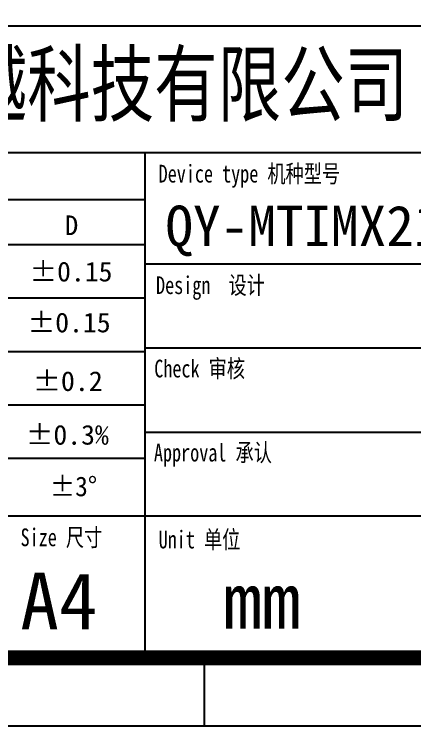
# Model space of a CAD drawing. Extents: x 379 to 488, y 250 to 334.
# Drawn here: x 453.63 to 464.47, y 250.15 to 269.42 of the extents above; entities that cross this region are included whole.
import ezdxf

# ---------------------------------------------------------------- set-up
doc = ezdxf.new("R2010")
doc.units = 0
doc.header["$LTSCALE"] = 23.1
doc.header["$MEASUREMENT"] = 0
doc.layers.get('0').update_dxf_attribs({"linetype": 'CONTINUOUS'})
doc.layers.add('3_SOLID_GEOM', color=7, linetype='CONTINUOUS')
doc.layers.add('OUTLINE', color=7, linetype='CONTINUOUS')
doc.styles.get("Standard").update_dxf_attribs({"font": 'txt', "width": 0.8})
doc.styles.add('TEXTSTYLE_1', font='txt', dxfattribs={"width": 0.75})
doc.styles.add('TEXTSTYLE_2', font='txt')
doc.styles.add('宋体', font='txt', dxfattribs={"width": 0.75})

msp = doc.modelspace()

# ---------------------------------------------------------------- linework, layer by layer
at = {"linetype": 'Continuous'}
for p, q in [((442.233, 264.4), (457.175, 264.4)), ((437.941, 261.737), (457.175, 261.737)), ((437.941, 260.29), (457.175, 260.29)), ((437.941, 258.844), (457.175, 258.844)), ((437.941, 257.397), (457.175, 257.397)), ((458.782, 250.15), (458.782, 252.104))]:
    msp.add_line(p, q, dxfattribs=at)
msp.add_line((442.233, 263.184), (457.175, 263.184))
at = {"color": 0, "linetype": 'Continuous'}
msp.add_line((378.627, 250.153), (486.801, 250.151), dxfattribs=at)
at = {"layer": 'OUTLINE'}
for p, q in [((437.941, 269.107), (484.981, 269.107)), ((437.941, 265.673), (484.981, 265.673)), ((457.175, 251.92), (457.175, 265.673)), ((457.175, 262.665), (484.981, 262.665)), ((457.175, 260.382), (484.981, 260.382)), ((457.175, 258.1), (484.981, 258.1)), ((437.941, 255.836), (484.981, 255.836))]:
    msp.add_line(p, q, dxfattribs=at)
at = {"layer": 'OUTLINE', "const_width": 0.4}
msp.add_lwpolyline([(380.453, 323.902), (380.453, 251.989), (484.981, 251.989), (484.981, 323.902), (380.453, 323.902)], dxfattribs=at)

# ---------------------------------------------------------------- texts
at = {"linetype": 'Continuous', "style": 'TEXTSTYLE_1'}
msp.add_text('D', height=0.533, dxfattribs=at).set_placement((455.002, 263.439))
at = {"linetype": 'Continuous', "style": 'TEXTSTYLE_2'}
for s, width, p in [('%%p0.15', 1.033333, (454.042, 262.184)), ('%%p0.15', 1.033333, (453.992, 260.806)), ('%%p0.2', 1.041667, (454.14, 259.218)), ('%%p0.3%', 1.033333, (453.943, 257.764)), ('%%P3%%D', 0.944444, (454.596, 256.367))]:
    msp.add_text(s, height=0.5332, dxfattribs=dict(at, width=width)).set_placement(p)
at = {"layer": '3_SOLID_GEOM', "attachment_point": 1, "style": '宋体'}
for s, insert, char_height, width in [('{\\fSimSun|b0|i0|c134|p2;\\H1.12x;盛泰启越科技有限公司} ', (447.108, 268.374), 1.5, 22.21665), ('{\\C256;Device type \\fSimSun|b0|i0|c134|p2;机种型号}', (457.54, 265.344), 0.48083, 6.41191), ('{\\C256;Design  \\fSimSun|b0|i0|c134|p2;设计}', (457.47, 262.324), 0.48083, 3.83074), ('{\\C256;Check \\fSimSun|b0|i0|c134|p2;审核\\C5;  }', (457.422, 260.065), 0.48083, 3.31745), ('{\\C256;Approval \\fSimSun|b0|i0|c134|p2;承认}', (457.413, 257.789), 0.48083, 4.2704), ('{\\C256;Size \\fSimSun|b0|i0|c134|p2;尺寸}', (453.803, 255.494), 0.48083, 2.68846), ('{\\C256;Unit \\fSimSun|b0|i0|c134|p2;单位}', (457.541, 255.435), 0.48083, 2.69477)]:
    msp.add_mtext(s, dxfattribs=dict(at, insert=insert, char_height=char_height, width=width))
at = {"layer": 'OUTLINE'}
for s, height, p in [('QY-MTIMX219V0', 1.09818, (457.724, 263.14)), ('A4', 1.5387, (453.795, 252.758)), ('mm', 1.5387, (459.285, 252.776))]:
    msp.add_text(s, height=height, dxfattribs=at).set_placement(p)

doc.saveas('drawing.dxf')
